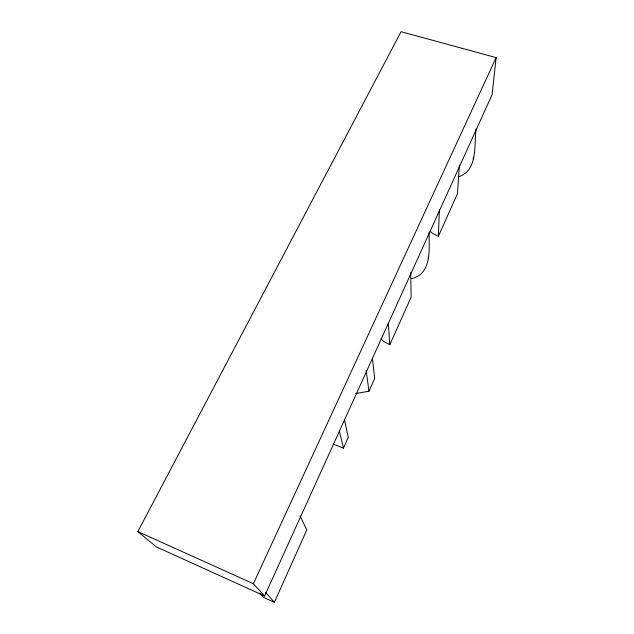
<?xml version="1.0" encoding="UTF-8"?>
<svg xmlns="http://www.w3.org/2000/svg" width="634" height="634" viewBox="0 0 634 634"><rect width="100%" height="100%" fill="white"/><g stroke="black" fill="none" stroke-linecap="round" stroke-linejoin="round"><path stroke-width="0.95" d="M411.537 278.691C432.34 273.69 429.036 248.726 429.052 232.559M430.137 231.283L432.222 233.209L438.379 236.308L439.354 209.957M459.381 165.181L457.455 193.735L438.379 236.308M458.192 176.886C478.408 170.72 473.852 144.932 476.118 128.995M496.137 57.615L492.079 94.712L264.608 596L156.321 546.88L137.863 531.593L401.068 31.7L496.137 57.615L253.37 583.732L264.608 596M259.663 593.178L263.586 597.394L274.387 602.3L306.808 529.945L300.072 515.854M333.333 444.125L343.454 448.167L348.28 437.389L344.381 419.32M355.761 393.524L368.956 391.241L374.694 378.435L372.372 358.139M380.947 338.699L383.396 341.195L389.791 344.753L411.141 297.108L410.729 272.565M137.863 531.593L253.37 583.732M265.48 592.299L274.387 602.3M339.349 430.985L343.454 448.167M428.267 256.81L428.552 258.704M366.238 370.914L368.956 391.241M388.301 323.253L389.791 344.753M473.257 157.636L473.376 159.396"/></g></svg>
